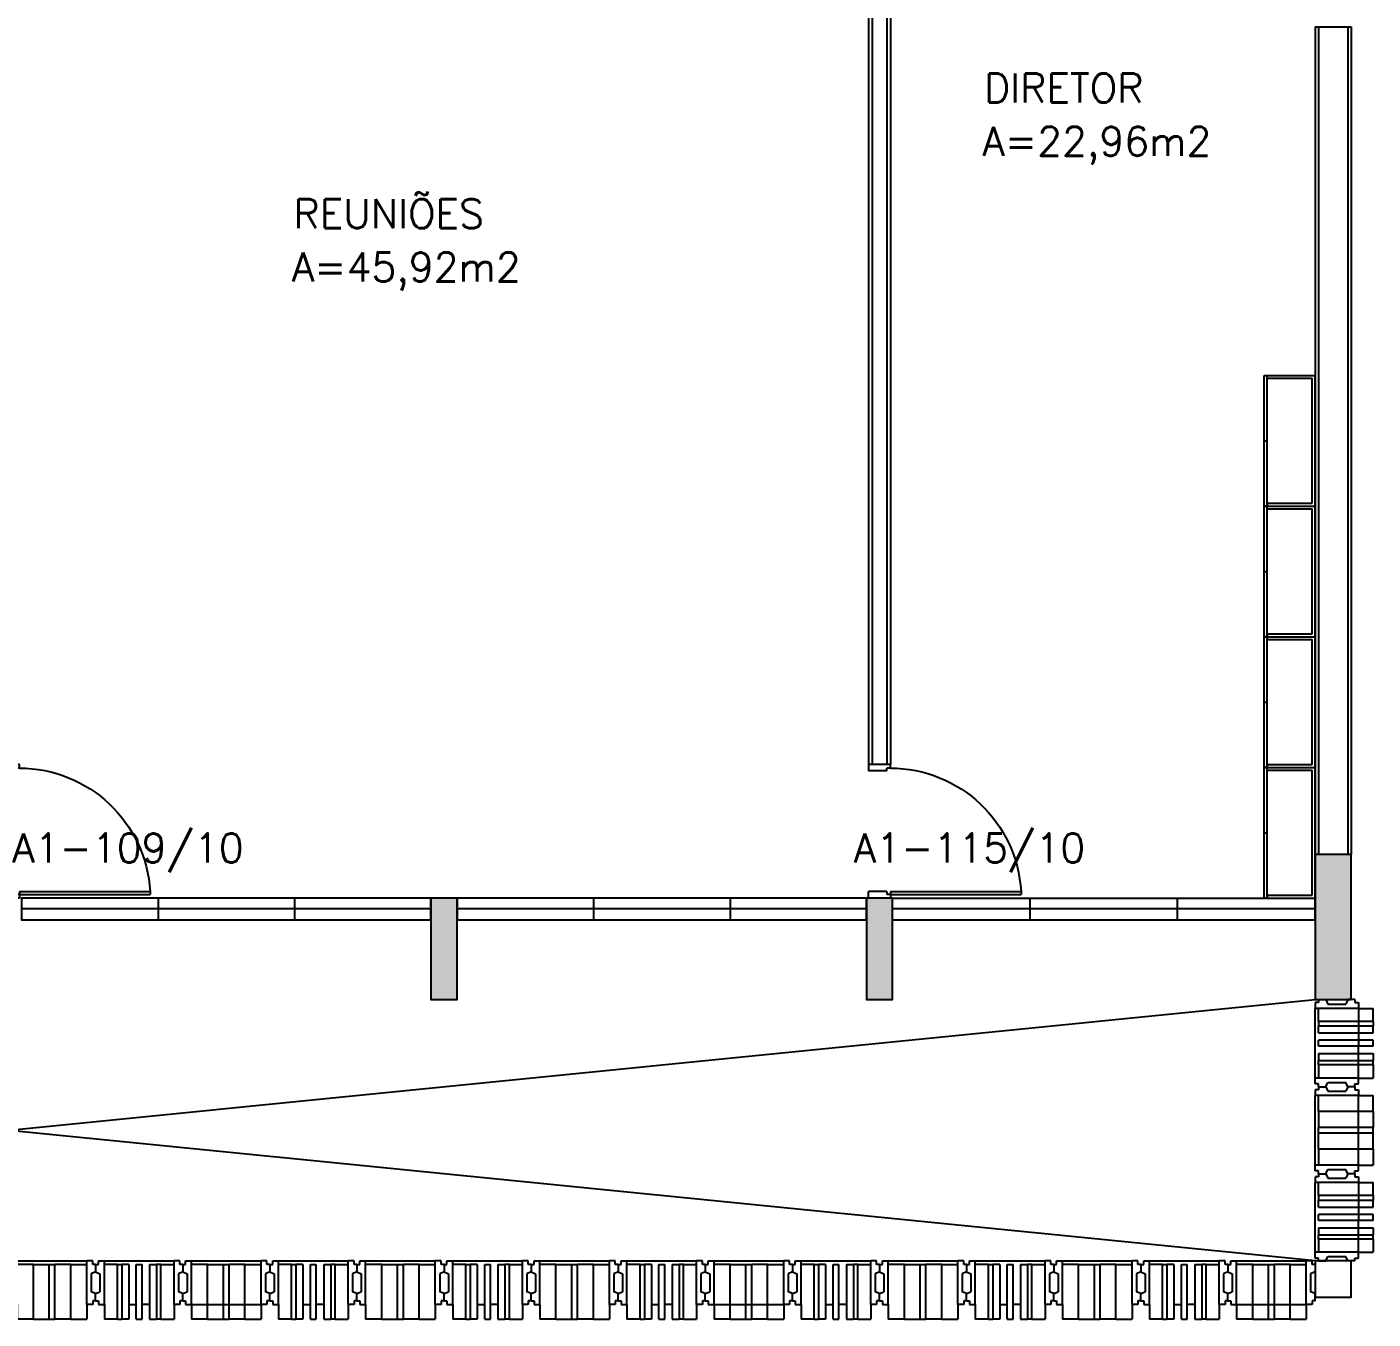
# Model space of a CAD drawing. Header units: inches. Extents: x -15 to 119, y -6 to 56.
# Drawn here: x 108.53 to 117.8, y 0.02 to 8.92 of the extents above; entities that cross this region are included whole.
import ezdxf

# ---------------------------------------------------------------- set-up
doc = ezdxf.new("R2010")
doc.units = ezdxf.units.IN
doc.header["$MEASUREMENT"] = 0
doc.header["$PDMODE"] = 1
doc.linetypes.add('HIDDEN', pattern=[9.524999999999999, 6.35, -3.175])
for name, color, linetype in [('ar-alv', 2, 'CONTINUOUS'), ('ar-armario180', 1, 'CONTINUOUS'), ('ar-brs', 1, 'CONTINUOUS'), ('ar-corrimao', 2, 'CONTINUOUS'), ('ar-esq', 2, 'CONTINUOUS'), ('ar-estc', 3, 'CONTINUOUS'), ('ar-reboco', 2, 'CONTINUOUS'), ('ar-xis', 1, 'CONTINUOUS'), ('armario piso-teto', 2, 'CONTINUOUS'), ('brs-proj', 1, 'HIDDEN'), ('brs1', 2, 'CONTINUOUS'), ('brs2', 1, 'CONTINUOUS'), ('brs3', 1, 'CONTINUOUS'), ('brs4', 1, 'CONTINUOUS'), ('brs5', 1, 'CONTINUOUS'), ('cong', 7, 'CONTINUOUS'), ('ENDEREÇO', 2, 'CONTINUOUS'), ('esq-01', 3, 'CONTINUOUS'), ('esq-02', 2, 'CONTINUOUS'), ('estc-01', 3, 'CONTINUOUS'), ('h-estc', 8, 'CONTINUOUS'), ('ptm', 2, 'CONTINUOUS')]:
    doc.layers.add(name, color=color, linetype=linetype)
doc.styles.add('UNB-100', font='simplex.shx', dxfattribs={"height": 0.2})

# ---------------------------------------------------------------- blocks, each defined once
blk = doc.blocks.new('plr01-01p')
at = {"layer": 'h-estc'}
blk.add_hatch(color=256, dxfattribs=at).paths.add_polyline_path([(0.08999999999999986, 0.07500000000000018), (-0.08999999999999986, 0.07500000000000018), (-0.08999999999999986, -0.6249999999999996), (0.08999999999999986, -0.6249999999999996)])
at = {"layer": 'cong'}
blk.add_point((0, 1.387778780781446e-17), dxfattribs=at)
at = {"layer": 'estc-01'}
blk.add_lwpolyline([(-0.08999999999999986, 0.07500000000000018), (-0.08999999999999986, -0.6249999999999996), (0.08999999999999986, -0.6249999999999996), (0.08999999999999986, 0.07500000000000018)], close=True, dxfattribs=at)
blk = doc.blocks.new('esq02-01p')
at = {"layer": 'cong'}
blk.add_point((0, 0), dxfattribs=at)
at = {"layer": 'esq-01'}
for p, q in [((2.91, 0), (0.09, 0)), ((1.03, -0.07500000000000284), (1.03, 0.07500000000000284)), ((1.97, -0.07500000000000284), (1.97, 0.07500000000000284))]:
    blk.add_line(p, q, dxfattribs=at)
at = {"layer": 'esq-02'}
blk.add_lwpolyline([(2.91, -0.07500000000000284), (0.09, -0.07500000000000284), (0.09, 0.07500000000000284), (2.91, 0.07500000000000284)], close=True, dxfattribs=at)
blk = doc.blocks.new('esq03c-01p')
at = {"layer": 'cong'}
blk.add_point((0, 0), dxfattribs=at)
at = {"layer": 'esq-01'}
blk.add_line((-2.984999999999914, 0), (-0.07500000000000007, 0), dxfattribs=at)
at = {"layer": 'esq-02'}
for p, q in [((-0.07500000000000007, 0.075), (-2.984999999999914, 0.075)), ((-2.984999999999914, 0.075), (-2.984999999999914, -0.075)), ((-2.036666666666555, 0.07499999999999998), (-2.036666666666555, -0.075)), ((-1.023333333333347, 0.07500000000000286), (-1.023333333333347, -0.07499999999999714)), ((-0.07500000000000018, 0.07500000000000286), (-0.07500000000000007, -0.075)), ((-0.07500000000000007, -0.075), (-2.984999999999914, -0.075))]:
    blk.add_line(p, q, dxfattribs=at)
blk = doc.blocks.new('plr01-02p')
at = {"layer": 'h-estc'}
blk.add_hatch(color=256, dxfattribs=at).paths.add_polyline_path([(0.125, 0.375), (-0.125, 0.375), (-0.1250000000000002, -0.6249999999999996), (0.1249999999999998, -0.6249999999999996)])
at = {"layer": 'cong'}
blk.add_point((1.387778780781446e-17, 1.908195823574488e-17), dxfattribs=at)
at = {"layer": 'estc-01'}
blk.add_lwpolyline([(-0.125, 0.375), (-0.1250000000000002, -0.6249999999999996), (0.1249999999999998, -0.6249999999999996), (0.125, 0.375)], close=True, dxfattribs=at)
blk = doc.blocks.new('brs01-01p-leste')
at = {"layer": 'brs1'}
for p, q in [((-3, 0.200000000000036), (-2.98, 0.200000000000036)), ((-3, 0.2000000000000369), (-3, 0.1500000000000369)), ((-2.98, 0.2250000000000359), (-2.94, 0.2250000000000358)), ((-2.98, 0.200000000000036), (-2.98, 0.2250000000000359)), ((-2.94, -0.07499999999999984), (-2.94, 0.2250000000000358)), ((-2.42, 0.2250000000000358), (-2.46, 0.2250000000000003)), ((-2.46, -0.07500000000000007), (-2.46, 0.2250000000000003)), ((-2.42, 0.2000000000000358), (-2.42, 0.2250000000000358)), ((-2.4, 0.2000000000000357), (-2.42, 0.2000000000000358)), ((-2.4, 0.2000000000000359), (-2.38, 0.2000000000000359)), ((-2.399999999999999, 0.2000000000000368), (-2.399999999999999, 0.1500000000000368)), ((-2.4, 0.2000000000000368), (-2.4, 0.1500000000000368)), ((-2.38, 0.2250000000000358), (-2.34, 0.2250000000000357)), ((-2.38, 0.2000000000000359), (-2.38, 0.2250000000000358)), ((-2.34, -0.07499999999999991), (-2.34, 0.2250000000000357)), ((-1.82, 0.2250000000000357), (-1.86, 0.2250000000000002)), ((-1.86, -0.07500000000000014), (-1.86, 0.2250000000000002)), ((-1.82, 0.2000000000000357), (-1.82, 0.2250000000000357)), ((-1.8, 0.2000000000000356), (-1.82, 0.2000000000000357)), ((-1.8, 0.2000000000000358), (-1.78, 0.2000000000000358)), ((-1.8, 0.2000000000000367), (-1.8, 0.1500000000000367)), ((-1.8, 0.2000000000000367), (-1.8, 0.1500000000000368)), ((-1.78, 0.2250000000000357), (-1.74, 0.2250000000000357)), ((-1.78, 0.2000000000000358), (-1.78, 0.2250000000000357)), ((-1.74, -0.07499999999999998), (-1.74, 0.2250000000000357)), ((-1.22, 0.2250000000000356), (-1.26, 0.2250000000000001)), ((-1.26, -0.0750000000000002), (-1.26, 0.2250000000000001)), ((-1.22, 0.2000000000000356), (-1.22, 0.2250000000000356)), ((-1.2, 0.2000000000000355), (-1.22, 0.2000000000000356)), ((-1.2, 0.2000000000000357), (-1.18, 0.2000000000000357)), ((-1.2, 0.2000000000000366), (-1.2, 0.1500000000000367)), ((-1.2, 0.2000000000000366), (-1.2, 0.1500000000000367)), ((-1.18, 0.2250000000000356), (-1.14, 0.2250000000000356)), ((-1.18, 0.2000000000000357), (-1.18, 0.2250000000000356)), ((-1.14, -0.07500000000000007), (-1.14, 0.2250000000000356)), ((-0.6200000000000001, 0.2250000000000356), (-0.6600000000000001, 0.225)), ((-0.6600000000000001, -0.07500000000000029), (-0.6600000000000001, 0.225)), ((-0.6200000000000001, 0.2000000000000355), (-0.6200000000000001, 0.2250000000000356)), ((-0.6000000000000002, 0.2000000000000354), (-0.6200000000000001, 0.2000000000000355)), ((-0.6000000000000003, 0.2000000000000365), (-0.6000000000000003, 0.1500000000000366)), ((-0.6, 0.2000000000000357), (-0.58, 0.2000000000000357)), ((-0.5999999999999996, 0.2000000000000366), (-0.5999999999999996, 0.1500000000000365)), ((-0.58, 0.2250000000000356), (-0.5399999999999999, 0.2250000000000356)), ((-0.58, 0.2000000000000357), (-0.58, 0.2250000000000356)), ((-0.54, -0.07500000000000014), (-0.5399999999999999, 0.2250000000000356)), ((-0.02000000000000013, 0.2250000000000355), (-0.06000000000000016, 0.225)), ((-0.06000000000000016, -0.07500000000000036), (-0.06000000000000016, 0.225)), ((-0.02000000000000013, 0.2000000000000355), (-0.02000000000000013, 0.2250000000000355)), ((-1.110223024625157e-16, 0.2000000000000354), (-0.02000000000000013, 0.2000000000000355)), ((-2.220446049250313e-16, 0.2000000000000365), (-2.220446049250313e-16, 0.1500000000000365)), ((-3, 0.1500000000000369), (-2.97, 0.1370000000000369)), ((-2.97, 0.1370000000000369), (-2.97, 0.01299999999996349)), ((-2.4, 0.1500000000000368), (-2.430000000000001, 0.1370000000000368)), ((-2.430000000000001, 0.1370000000000368), (-2.430000000000001, 0.01299999999996343)), ((-2.399999999999999, 0.1500000000000368), (-2.37, 0.1370000000000368)), ((-2.37, 0.1370000000000368), (-2.37, 0.0129999999999634)), ((-1.8, 0.1500000000000368), (-1.83, 0.1370000000000368)), ((-1.83, 0.1370000000000368), (-1.83, 0.01299999999996335)), ((-1.8, 0.1500000000000367), (-1.77, 0.1370000000000367)), ((-1.77, 0.1370000000000367), (-1.77, 0.01299999999996335)), ((-1.2, 0.1500000000000367), (-1.23, 0.1370000000000366)), ((-1.23, 0.1370000000000366), (-1.23, 0.01299999999996326)), ((-1.2, 0.1500000000000367), (-1.17, 0.1370000000000366)), ((-1.17, 0.1370000000000366), (-1.17, 0.01299999999996326)), ((-0.6000000000000003, 0.1500000000000366), (-0.6300000000000003, 0.1370000000000366)), ((-0.6300000000000003, 0.1370000000000366), (-0.6300000000000003, 0.01299999999996321)), ((-0.5999999999999996, 0.1500000000000365), (-0.5699999999999996, 0.1370000000000365)), ((-0.5699999999999996, 0.1370000000000365), (-0.5699999999999996, 0.01299999999996321)), ((-2.220446049250313e-16, 0.1500000000000365), (-0.03000000000000025, 0.1370000000000365)), ((-0.03000000000000025, 0.1370000000000365), (-0.03000000000000025, 0.01299999999996312)), ((-3, -3.652633751016765e-14), (-2.97, 0.01299999999996349)), ((-2.400000000000001, -3.658184866139891e-14), (-2.430000000000001, 0.01299999999996343)), ((-2.399999999999999, -3.658184866139891e-14), (-2.37, 0.0129999999999634)), ((-1.8, -3.666511538824579e-14), (-1.83, 0.01299999999996335)), ((-1.8, -3.666511538824579e-14), (-1.77, 0.01299999999996335)), ((-1.2, -3.674838211509268e-14), (-1.23, 0.01299999999996326)), ((-1.2, -3.674838211509268e-14), (-1.17, 0.01299999999996326)), ((-0.6000000000000003, -3.680389326632394e-14), (-0.6300000000000003, 0.01299999999996321)), ((-0.5999999999999996, -3.680389326632394e-14), (-0.5699999999999996, 0.01299999999996321)), ((-2.220446049250313e-16, -3.688715999317083e-14), (-0.03000000000000025, 0.01299999999996312)), ((-3, -0.05000000000003652), (-3, -3.652633751016765e-14)), ((-3, -0.0500000000000364), (-2.98, -0.05000000000003652)), ((-2.98, -0.05000000000003652), (-2.98, -0.07500000000003654)), ((-2.98, -0.07500000000003654), (-2.94, -0.07500000000003654)), ((-2.42, -0.0750000000000366), (-2.46, -0.07500000000003659)), ((-2.42, -0.05000000000003668), (-2.42, -0.0750000000000366)), ((-2.400000000000001, -0.05000000000003657), (-2.42, -0.05000000000003668)), ((-2.399999999999999, -0.05000000000003657), (-2.399999999999999, -3.658184866139891e-14)), ((-2.400000000000001, -0.05000000000003657), (-2.400000000000001, -3.658184866139891e-14)), ((-2.4, -0.05000000000003646), (-2.38, -0.05000000000003657)), ((-2.38, -0.05000000000003657), (-2.38, -0.0750000000000366)), ((-2.38, -0.0750000000000366), (-2.34, -0.0750000000000366)), ((-1.82, -0.07500000000003668), (-1.86, -0.07500000000003666)), ((-1.82, -0.05000000000003677), (-1.82, -0.07500000000003668)), ((-1.8, -0.05000000000003665), (-1.82, -0.05000000000003677)), ((-1.8, -0.05000000000003665), (-1.8, -3.666511538824579e-14)), ((-1.8, -0.05000000000003665), (-1.8, -3.666511538824579e-14)), ((-1.8, -0.05000000000003654), (-1.78, -0.05000000000003665)), ((-1.78, -0.05000000000003665), (-1.78, -0.07500000000003668)), ((-1.78, -0.07500000000003668), (-1.74, -0.07500000000003668)), ((-1.22, -0.07500000000003675), (-1.26, -0.07500000000003673)), ((-1.22, -0.05000000000003685), (-1.22, -0.07500000000003675)), ((-1.2, -0.05000000000003674), (-1.22, -0.05000000000003685)), ((-1.2, -0.05000000000003674), (-1.2, -3.674838211509268e-14)), ((-1.2, -0.05000000000003674), (-1.2, -3.674838211509268e-14)), ((-1.2, -0.05000000000003663), (-1.18, -0.05000000000003674)), ((-1.18, -0.05000000000003674), (-1.18, -0.07500000000003676)), ((-1.18, -0.07500000000003676), (-1.14, -0.07500000000003676)), ((-0.6200000000000001, -0.07500000000003683), (-0.6600000000000001, -0.07500000000003681)), ((-0.6200000000000001, -0.0500000000000369), (-0.6200000000000001, -0.07500000000003683)), ((-0.6000000000000003, -0.05000000000003679), (-0.6200000000000001, -0.0500000000000369)), ((-0.6000000000000003, -0.05000000000003679), (-0.6000000000000003, -3.680389326632394e-14)), ((-0.5999999999999996, -0.05000000000003679), (-0.5999999999999996, -3.680389326632394e-14)), ((-0.6000000000000001, -0.05000000000003668), (-0.5800000000000001, -0.05000000000003679)), ((-0.5800000000000001, -0.05000000000003679), (-0.5800000000000001, -0.07500000000003683)), ((-0.5800000000000001, -0.07500000000003683), (-0.54, -0.07500000000003683)), ((-0.02000000000000013, -0.0750000000000369), (-0.06000000000000016, -0.07500000000003688)), ((-0.02000000000000013, -0.05000000000003699), (-0.02000000000000013, -0.0750000000000369)), ((-2.220446049250313e-16, -0.05000000000003688), (-0.02000000000000013, -0.05000000000003699)), ((-2.220446049250313e-16, -0.05000000000003688), (-2.220446049250313e-16, -3.688715999317083e-14))]:
    blk.add_line(p, q, dxfattribs=at)
at = {"layer": 'brs2'}
for p, q in [((-2.94, 0.2250000000000003), (-2.46, 0.2250000000000003)), ((-2.34, 0.2250000000000002), (-1.86, 0.2250000000000002)), ((-2.228859901979293, 0.2000000000000003), (-2.12, 0.2000000000000003)), ((-1.971140098020713, 0.2000000000000003), (-2.08, 0.2000000000000002)), ((-1.74, 0.2250000000000002), (-1.26, 0.2250000000000001)), ((-1.14, 0.2250000000000001), (-0.6600000000000001, 0.225)), ((-1.028859901979293, 0.2000000000000002), (-0.9199999999999999, 0.2000000000000002)), ((-0.7711400980207126, 0.2000000000000002), (-0.8799999999999999, 0.2000000000000001)), ((-0.5399999999999999, 0.225), (-0.06000000000000016, 0.225)), ((-2.771568093643034, -0.07500000000003662), (-2.72, -0.07500000000003657)), ((-2.628431906356967, -0.07500000000003663), (-2.68, -0.07500000000003658)), ((-1.571568093643034, -0.07500000000003676), (-1.52, -0.0750000000000367)), ((-1.428431906356966, -0.07500000000003677), (-1.48, -0.07500000000003672)), ((-0.3715680936430337, -0.07500000000003691), (-0.32, -0.07500000000003686)), ((-0.2284319063569662, -0.07500000000003693), (-0.2799999999999999, -0.07500000000003687)), ((-2.228859901979293, -0.1749999999999913), (-2.12, -0.1749999999999913)), ((-1.971140098020713, -0.1749999999999913), (-2.08, -0.1749999999999881)), ((-1.028859901979293, -0.1749999999999914), (-0.9199999999999999, -0.1749999999999915)), ((-0.7711400980207128, -0.1749999999999915), (-0.8799999999999999, -0.1749999999999882))]:
    blk.add_line(p, q, dxfattribs=at)
at = {"layer": 'brs3'}
for p, q in [((-2.819980918936468, 0.2000000000000004), (-2.819980918936468, -0.174999999999988)), ((-2.771568093643034, 0.2000000000000004), (-2.819980918936468, 0.2000000000000004)), ((-2.771568093643034, 0.2000000000000004), (-2.771568093643034, -0.174999999999988)), ((-2.628431906356967, 0.2000000000000003), (-2.628431906356967, -0.174999999999988)), ((-2.628431906356967, 0.2000000000000003), (-2.580019081063533, 0.2000000000000003)), ((-2.580019081063533, 0.2000000000000003), (-2.580019081063533, -0.174999999999988)), ((-2.12, -0.1749999999999881), (-2.12, 0.2000000000000003)), ((-2.12, 0.2000000000000003), (-2.08, 0.2000000000000003)), ((-2.08, -0.1749999999999881), (-2.08, 0.2000000000000003)), ((-1.619980918936467, 0.2000000000000002), (-1.619980918936467, -0.1749999999999882)), ((-1.571568093643033, 0.2000000000000002), (-1.619980918936467, 0.2000000000000002)), ((-1.571568093643033, 0.2000000000000002), (-1.571568093643034, -0.1749999999999882)), ((-1.428431906356966, 0.2000000000000002), (-1.428431906356966, -0.1749999999999882)), ((-1.428431906356966, 0.2000000000000002), (-1.380019081063532, 0.2000000000000002)), ((-1.380019081063532, 0.2000000000000002), (-1.380019081063532, -0.1749999999999882)), ((-0.9199999999999999, -0.1749999999999882), (-0.9199999999999999, 0.2000000000000002)), ((-0.9199999999999999, 0.2000000000000002), (-0.8799999999999999, 0.2000000000000002)), ((-0.8799999999999999, -0.1749999999999882), (-0.8799999999999999, 0.2000000000000002)), ((-0.4199809189364676, 0.2000000000000001), (-0.4199809189364676, -0.1749999999999883)), ((-0.3715680936430336, 0.2000000000000001), (-0.4199809189364676, 0.2000000000000001)), ((-0.3715680936430336, 0.2000000000000001), (-0.3715680936430337, -0.1749999999999883)), ((-0.2284319063569663, 0.2000000000000001), (-0.2284319063569662, -0.1749999999999883)), ((-0.2284319063569663, 0.2000000000000001), (-0.1800190810635323, 0.2000000000000001)), ((-0.1800190810635323, 0.2000000000000001), (-0.1800190810635324, -0.1749999999999883)), ((-2.771568093643034, -0.174999999999988), (-2.819980918936468, -0.174999999999988)), ((-2.628431906356967, -0.174999999999988), (-2.580019081063533, -0.174999999999988)), ((-2.12, -0.1749999999999881), (-2.08, -0.1749999999999881)), ((-1.571568093643034, -0.1749999999999882), (-1.619980918936467, -0.1749999999999882)), ((-1.428431906356966, -0.1749999999999882), (-1.380019081063532, -0.1749999999999882)), ((-0.9199999999999999, -0.1749999999999882), (-0.8799999999999999, -0.1749999999999882)), ((-0.3715680936430337, -0.1749999999999883), (-0.4199809189364676, -0.1749999999999883)), ((-0.2284319063569662, -0.1749999999999883), (-0.1800190810635324, -0.1749999999999883))]:
    blk.add_line(p, q, dxfattribs=at)
at = {"layer": 'brs4'}
for p, q in [((-2.850000000000001, 0.2000000000000004), (-2.94, 0.2000000000000004)), ((-2.85, -0.1749999999999912), (-2.850000000000001, 0.2000000000000004)), ((-2.850000000000001, 0.2000000000000004), (-2.819980918936468, 0.2000000000000004)), ((-2.72, -0.174999999999988), (-2.72, 0.2000000000000003)), ((-2.72, 0.2000000000000003), (-2.68, 0.2000000000000003)), ((-2.68, -0.174999999999988), (-2.68, 0.2000000000000003)), ((-2.55, 0.2000000000000003), (-2.580019081063533, 0.2000000000000003)), ((-2.55, 0.2000000000000003), (-2.46, 0.2000000000000003)), ((-2.55, -0.1749999999999912), (-2.55, 0.2000000000000003)), ((-2.228859901979293, 0.2000000000000003), (-2.34, 0.2000000000000003)), ((-2.228859901979293, -0.1749999999999913), (-2.228859901979293, 0.2000000000000003)), ((-1.971140098020713, 0.2000000000000003), (-1.86, 0.2000000000000003)), ((-1.971140098020713, -0.1749999999999913), (-1.971140098020713, 0.2000000000000003)), ((-1.65, 0.2000000000000002), (-1.74, 0.2000000000000002)), ((-1.649999999999999, -0.1749999999999914), (-1.65, 0.2000000000000002)), ((-1.65, 0.2000000000000002), (-1.619980918936467, 0.2000000000000002)), ((-1.52, -0.1749999999999882), (-1.52, 0.2000000000000002)), ((-1.52, 0.2000000000000002), (-1.48, 0.2000000000000002)), ((-1.48, -0.1749999999999881), (-1.48, 0.2000000000000002)), ((-1.35, 0.2000000000000002), (-1.380019081063532, 0.2000000000000002)), ((-1.35, 0.2000000000000002), (-1.26, 0.2000000000000002)), ((-1.35, -0.1749999999999914), (-1.35, 0.2000000000000002)), ((-1.028859901979293, 0.2000000000000002), (-1.14, 0.2000000000000002)), ((-1.028859901979293, -0.1749999999999914), (-1.028859901979293, 0.2000000000000002)), ((-0.7711400980207126, 0.2000000000000002), (-0.6600000000000001, 0.2000000000000001)), ((-0.7711400980207128, -0.1749999999999915), (-0.7711400980207126, 0.2000000000000002)), ((-0.45, 0.2000000000000001), (-0.5399999999999999, 0.2000000000000001)), ((-0.4499999999999997, -0.1749999999999915), (-0.45, 0.2000000000000001)), ((-0.45, 0.2000000000000001), (-0.4199809189364676, 0.2000000000000001)), ((-0.32, -0.1749999999999883), (-0.32, 0.2000000000000001)), ((-0.32, 0.2000000000000001), (-0.2799999999999999, 0.2000000000000001)), ((-0.2799999999999998, -0.1749999999999883), (-0.2799999999999999, 0.2000000000000001)), ((-0.1499999999999999, 0.2000000000000001), (-0.1800190810635323, 0.2000000000000001)), ((-0.1499999999999999, 0.2000000000000001), (-0.05999999999999994, 0.2)), ((-0.1500000000000001, -0.1749999999999916), (-0.1499999999999999, 0.2000000000000001)), ((-2.94, -0.07500000000003654), (-2.939999999999995, -0.1750000000000009)), ((-2.46, -0.07500000000003659), (-2.460000000000006, -0.1750000000000009)), ((-2.34, -0.0750000000000366), (-2.339999999999995, -0.175000000000001)), ((-1.86, -0.07500000000003666), (-1.860000000000006, -0.175000000000001)), ((-1.74, -0.07500000000003668), (-1.739999999999994, -0.175000000000001)), ((-1.26, -0.07500000000003673), (-1.260000000000006, -0.1750000000000011)), ((-1.14, -0.07500000000003676), (-1.139999999999994, -0.1750000000000011)), ((-0.6599999999999999, -0.07500000000003681), (-0.6600000000000057, -0.1750000000000012)), ((-0.54, -0.07500000000003683), (-0.5399999999999943, -0.1750000000000012)), ((-0.05999999999999983, -0.07500000000003688), (-0.0600000000000056, -0.1750000000000012)), ((-2.85, -0.1749999999999912), (-2.939999999999995, -0.1750000000000009)), ((-2.85, -0.1749999999999912), (-2.819980918936468, -0.1749999999999912)), ((-2.72, -0.174999999999988), (-2.68, -0.174999999999988)), ((-2.55, -0.1749999999999912), (-2.580019081063533, -0.1749999999999912)), ((-2.55, -0.1749999999999912), (-2.460000000000006, -0.1750000000000009)), ((-2.228859901979293, -0.1749999999999913), (-2.339999999999995, -0.175000000000001)), ((-1.971140098020713, -0.1749999999999913), (-1.860000000000006, -0.175000000000001)), ((-1.649999999999999, -0.1749999999999914), (-1.739999999999994, -0.175000000000001)), ((-1.649999999999999, -0.1749999999999914), (-1.619980918936467, -0.1749999999999914)), ((-1.52, -0.1749999999999882), (-1.48, -0.1749999999999881)), ((-1.35, -0.1749999999999914), (-1.380019081063532, -0.1749999999999914)), ((-1.35, -0.1749999999999914), (-1.260000000000006, -0.1750000000000011)), ((-1.028859901979293, -0.1749999999999914), (-1.139999999999994, -0.1750000000000011)), ((-0.7711400980207128, -0.1749999999999915), (-0.6600000000000057, -0.1750000000000012)), ((-0.4499999999999997, -0.1749999999999915), (-0.5399999999999943, -0.1750000000000012)), ((-0.4499999999999997, -0.1749999999999915), (-0.4199809189364676, -0.1749999999999915)), ((-0.32, -0.1749999999999883), (-0.2799999999999998, -0.1749999999999883)), ((-0.1500000000000001, -0.1749999999999916), (-0.1800190810635324, -0.1749999999999916)), ((-0.1500000000000001, -0.1749999999999916), (-0.0600000000000056, -0.1750000000000012))]:
    blk.add_line(p, q, dxfattribs=at)
at = {"layer": 'cong'}
for p in [(-2.4, 2.939055249173706e-16), (-1.8, 2.204291436880279e-16), (-1.2, 1.469527624586853e-16), (-0.6000000000000001, 7.347638122934264e-17), (0, 0)]:
    blk.add_point(p, dxfattribs=at)
blk = doc.blocks.new('BRS01-03C')
at = {"layer": 'brs-proj'}
blk.add_line((0.5400000000000003, 0.07500000000000018), (0.06000000000000028, 0.07500000000003693), dxfattribs=at)
at = {"layer": 'brs1'}
for p, q in [((2.220446049250313e-16, 0.0500000000000369), (0.02000000000000002, 0.05000000000003701)), ((2.220446049250313e-16, 0.0500000000000369), (2.220446049250313e-16, 3.68594044175552e-14)), ((2.220446049250313e-16, 3.68594044175552e-14), (0.03000000000000025, -0.0129999999999631)), ((0.02000000000000024, 0.07500000000003693), (0.06000000000000028, 0.07500000000003693)), ((0.02000000000000002, 0.05000000000003701), (0.02000000000000024, 0.07500000000003693)), ((0.06000000000000028, 0.0750000000000004), (0.06000000000000028, -0.2249999999999999)), ((0.5400000000000003, 0.07500000000000018), (0.54, -0.2250000000000354)), ((0.5800000000000003, 0.07500000000003693), (0.5400000000000003, 0.07500000000003693)), ((0.5999999999999996, 3.691491556878645e-14), (0.5699999999999996, -0.0129999999999631)), ((0.5800000000000001, 0.0500000000000369), (0.5800000000000003, 0.07500000000003693)), ((0.6000000000000001, 0.05000000000003679), (0.5800000000000001, 0.0500000000000369)), ((0.5999999999999996, 0.0500000000000369), (0.5999999999999996, 3.691491556878645e-14)), ((0.03000000000000025, -0.1370000000000365), (0.03000000000000025, -0.0129999999999631)), ((0.5699999999999996, -0.1370000000000365), (0.5699999999999996, -0.0129999999999631)), ((2.220446049250313e-16, -0.1500000000000365), (0.03000000000000025, -0.1370000000000365)), ((2.220446049250313e-16, -0.2000000000000364), (2.220446049250313e-16, -0.1500000000000365)), ((0.5999999999999996, -0.1500000000000365), (0.5699999999999996, -0.1370000000000365)), ((0.5999999999999996, -0.2000000000000364), (0.5999999999999996, -0.1500000000000365)), ((2.220446049250313e-16, -0.2000000000000353), (0.02000000000000024, -0.2000000000000354)), ((0.02000000000000024, -0.2000000000000354), (0.02000000000000024, -0.2250000000000354)), ((0.02000000000000024, -0.2250000000000354), (0.06000000000000028, -0.2249999999999999)), ((0.5800000000000001, -0.2250000000000354), (0.54, -0.2250000000000354)), ((0.5800000000000001, -0.2000000000000355), (0.5800000000000001, -0.2250000000000354)), ((0.6000000000000001, -0.2000000000000355), (0.5800000000000001, -0.2000000000000355))]:
    blk.add_line(p, q, dxfattribs=at)
at = {"layer": 'brs2'}
blk.add_line((0.54, -0.2249999999999999), (0.06000000000000028, -0.2249999999999999), dxfattribs=at)
at = {"layer": 'brs3'}
for p, q in [((0.28, 0.1749999999999884), (0.28, -0.2)), ((0.3200000000000001, 0.1749999999999884), (0.28, 0.1749999999999884)), ((0.3200000000000001, 0.1749999999999884), (0.3200000000000001, -0.2)), ((0.3200000000000001, -0.2), (0.28, -0.2))]:
    blk.add_line(p, q, dxfattribs=at)
at = {"layer": 'brs4'}
for p, q in [((0.06000000000000005, 0.07500000000003693), (0.06000000000000583, 0.1750000000000013)), ((0.1711400980207129, 0.1749999999999916), (0.06000000000000583, 0.1750000000000013)), ((0.1711400980207129, 0.1749999999999916), (0.1711400980207127, -0.2)), ((0.4288599019792929, 0.1749999999999916), (0.5399999999999945, 0.1750000000000013)), ((0.4288599019792929, 0.1749999999999916), (0.4288599019792929, -0.2)), ((0.5400000000000003, 0.07500000000003693), (0.5399999999999945, 0.1750000000000013)), ((0.1711400980207127, -0.2), (0.06000000000000005, -0.2)), ((0.4288599019792929, -0.2), (0.54, -0.2))]:
    blk.add_line(p, q, dxfattribs=at)
at = {"layer": 'brs4', "color": 1}
for p, q in [((0.1711400980207129, 0.1749999999999916), (0.28, 0.1749999999999884)), ((0.4288599019792929, 0.1749999999999916), (0.3200000000000001, 0.1749999999999917)), ((0.1711400980207127, -0.2), (0.28, -0.2)), ((0.4288599019792929, -0.2), (0.3200000000000001, -0.2))]:
    blk.add_line(p, q, dxfattribs=at)
at = {"layer": 'brs5'}
blk.add_line((0.5400000000000003, 0.07500000000003693), (0.06000000000000028, 0.07500000000007356), dxfattribs=at)
at = {"layer": 'cong'}
blk.add_point((0, 0), dxfattribs=at)
blk = doc.blocks.new('BRS01-02C')
at = {"layer": 'brs-proj'}
for p, q in [((0.06000000000000227, 0.07500000000000034), (0.2284319063569669, 0.07500000000001317)), ((0.2800000000000011, 0.07500000000003681), (0.3200000000000003, 0.07500000000003681)), ((0.5399999999999991, 0.07500000000000034), (0.3715680936430346, 0.07500000000001317))]:
    blk.add_line(p, q, dxfattribs=at)
at = {"layer": 'brs1'}
for p, q in [((0, 0.0500000000000369), (0.02000000000000313, 0.05000000000003696)), ((0, 0.0500000000000369), (0, 3.68594044175552e-14)), ((0, 3.68594044175552e-14), (0.03000000000000114, -0.01299999999996315)), ((0.02000000000000313, 0.07500000000003693), (0.06000000000000227, 0.07500000000003693)), ((0.02000000000000313, 0.05000000000003696), (0.02000000000000313, 0.07500000000003693)), ((0.06000000000000227, 0.07500000000000034), (0.06000000000000227, -0.225)), ((0.5399999999999991, 0.07500000000000018), (0.5399999999999991, -0.2250000000000355)), ((0.5799999999999983, 0.07500000000003693), (0.5399999999999991, 0.07500000000003693)), ((0.6000000000000014, 3.68594044175552e-14), (0.5700000000000003, -0.01299999999996315)), ((0.5799999999999983, 0.05000000000003685), (0.5799999999999983, 0.07500000000003693)), ((0.6000000000000014, 0.05000000000003674), (0.5799999999999983, 0.05000000000003685)), ((0.6000000000000014, 0.05000000000003685), (0.6000000000000014, 3.68594044175552e-14)), ((0.03000000000000114, -0.1370000000000365), (0.03000000000000114, -0.01299999999996315)), ((0.5700000000000003, -0.1370000000000365), (0.5700000000000003, -0.01299999999996315)), ((0, -0.1500000000000365), (0.03000000000000114, -0.1370000000000365)), ((0, -0.2000000000000365), (0, -0.1500000000000365)), ((0.6000000000000014, -0.1500000000000365), (0.5700000000000003, -0.1370000000000365)), ((0.6000000000000014, -0.2000000000000365), (0.6000000000000014, -0.1500000000000365)), ((0, -0.2000000000000354), (0.02000000000000313, -0.2000000000000355)), ((0.02000000000000313, -0.2000000000000355), (0.02000000000000313, -0.2250000000000355)), ((0.02000000000000313, -0.2250000000000355), (0.06000000000000227, -0.225)), ((0.5799999999999983, -0.2250000000000355), (0.5399999999999991, -0.2250000000000355)), ((0.5799999999999983, -0.2000000000000356), (0.5799999999999983, -0.2250000000000355)), ((0.6000000000000014, -0.2000000000000356), (0.5799999999999983, -0.2000000000000356))]:
    blk.add_line(p, q, dxfattribs=at)
at = {"layer": 'brs2'}
for p, q in [((0.2284319063569669, 0.07500000000003693), (0.2800000000000011, 0.07500000000003681)), ((0.3715680936430346, 0.07500000000003704), (0.3200000000000003, 0.07500000000003681)), ((0.5399999999999991, -0.225), (0.06000000000000227, -0.225))]:
    blk.add_line(p, q, dxfattribs=at)
at = {"layer": 'brs3'}
for p, q in [((0.1800190810635343, -0.2), (0.1800190810635343, 0.1749999999999884)), ((0.2284319063569669, 0.1749999999999883), (0.1800190810635343, 0.1749999999999884)), ((0.2284319063569669, -0.2), (0.2284319063569669, 0.1749999999999883)), ((0.3715680936430346, -0.2), (0.3715680936430346, 0.1749999999999884)), ((0.3715680936430346, 0.1749999999999884), (0.4199809189364672, 0.1749999999999884)), ((0.4199809189364672, -0.2), (0.4199809189364672, 0.1749999999999884)), ((0.2284319063569669, -0.2), (0.1800190810635343, -0.2)), ((0.3715680936430346, -0.2), (0.4199809189364672, -0.2))]:
    blk.add_line(p, q, dxfattribs=at)
at = {"layer": 'brs4'}
for p, q in [((0.06000000000000227, 0.07500000000003693), (0.06000000000000227, 0.1750000000000013)), ((0.1499999999999986, 0.1749999999999915), (0.06000000000000227, 0.1750000000000013)), ((0.1499999999999986, 0.1749999999999915), (0.1499999999999986, -0.2)), ((0.2800000000000011, 0.1749999999999883), (0.2800000000000011, -0.2)), ((0.3200000000000003, 0.1749999999999883), (0.2800000000000011, 0.1749999999999883)), ((0.3200000000000003, 0.1749999999999883), (0.3200000000000003, -0.2)), ((0.4500000000000028, 0.1749999999999916), (0.539999999999992, 0.1750000000000013)), ((0.4500000000000028, 0.1749999999999916), (0.4500000000000028, -0.2)), ((0.5399999999999991, 0.07500000000003693), (0.539999999999992, 0.1750000000000013)), ((0.1499999999999986, -0.2), (0.06000000000000227, -0.2)), ((0.3200000000000003, -0.2), (0.2800000000000011, -0.2)), ((0.4500000000000028, -0.2), (0.5399999999999991, -0.2))]:
    blk.add_line(p, q, dxfattribs=at)
at = {"layer": 'brs4', "color": 3}
for p, q in [((0.1499999999999986, 0.1749999999999915), (0.1800190810635343, 0.1749999999999915)), ((0.4500000000000028, 0.1749999999999916), (0.4199809189364672, 0.1749999999999916)), ((0.1499999999999986, -0.2), (0.1800190810635343, -0.2)), ((0.4500000000000028, -0.2), (0.4199809189364672, -0.2))]:
    blk.add_line(p, q, dxfattribs=at)
at = {"layer": 'cong'}
blk.add_point((0, 0), dxfattribs=at)
blk = doc.blocks.new('pm-90-01p')
at = {"layer": 'cong'}
blk.add_point((0, 0), dxfattribs=at)
at = {"layer": 'ptm'}
for p, q in [((0.1049999999999993, 0.07500000000000284), (0.1049999999999993, 0.9747777503361661)), ((0.1249999999999989, 0.9747777503361732), (0.1049999999999957, 0.9747777503361732)), ((0.1249999999999989, 0.07500000000000284), (0.1249999999999989, 0.9747777503361732)), ((0.1049999999999886, 0.07500000000000995), (0.07999999999998864, 0.07500000000000995)), ((0.07999999999998864, 0.07500000000000995), (0.07999999999998864, -0.07499999999999005)), ((0.1249999999999918, 0.07500000000000995), (0.1049999999999886, 0.07500000000000995)), ((0.1249999999999918, 0.07500000000000995), (0.1049999999999886, 0.07500000000000995)), ((0.1049999999999993, 0.07500000000000284), (0.1049999999999993, 0.05000000000000284)), ((0.1249999999999989, 0.05000000000000285), (0.1049999999999993, 0.05000000000000284)), ((0.1249999999999989, 0.05000000000000285), (0.1249999999999989, -0.07499999999999005)), ((0.9549999516657129, 0.050049855730863), (0.9549999516657129, -0.0749501442691299)), ((0.9549999516657129, 0.050049855730863), (0.9749999516657125, 0.05004985573086299)), ((0.9749999516657232, 0.0750498557308701), (0.9999999516657232, 0.0750498557308701)), ((0.9749999516657125, 0.075049855730863), (0.9749999516657125, 0.05004985573086299)), ((0.9999999516657232, 0.0750498557308701), (0.9999999516657232, -0.0749501442691299)), ((0.07999999999998864, -0.07499999999999005), (0.1249999999999989, -0.07499999999999005)), ((0.9999999516657232, -0.0749501442691299), (0.9549999516657129, -0.0749501442691299))]:
    blk.add_line(p, q, dxfattribs=at)
at = {"layer": 'ptm', "color": 1}
blk.add_arc((0.07286527024209391, 0.07415032318376459), 0.9021351298924664, 0.0539640915262064, 86.68700944084597, dxfattribs=at)
blk = doc.blocks.new('mob-ar4')
at = {"layer": 'armario piso-teto'}
for p, q in [((-0.4700000000000002, 0.2999999999999979), (0.4299999999999998, 0.2999999999999968)), ((-0.4700000000000001, 0.2799999999999983), (-0.4700000000000002, 0.2999999999999979)), ((-0.4700000000000002, 0.2999999999999943), (-0.4700000000000001, 0.2799999999999948)), ((-0.4700000000000001, 0.2799999999999984), (-0.4699999999999998, -0.04999999999999898)), ((-0.4500000000000003, 0.2799999999999984), (-0.4700000000000001, 0.2799999999999983)), ((-0.4600000000000002, 0.2799999999999983), (0.4100000000000003, 0.2799999999999973)), ((-0.4500000000000003, 0.2799999999999984), (-0.4499999999999997, -0.03000000000000782)), ((-0.02000000000000018, 0.2999999999999955), (-0.02000000000000013, 0.279999999999996)), ((0.4100000000000002, 0.2799999999999982), (0.4100000000000009, -0.03000000000000036)), ((0.4100000000000003, 0.2799999999999973), (0.4299999999999998, 0.2799999999999973)), ((0.4299999999999998, 0.2999999999999968), (0.4299999999999999, 0.2799999999999973)), ((0.4299999999999999, 0.2799999999999973), (0.4300000000000004, -0.05000000000000315)), ((-0.4699999999999998, -0.04999999999999898), (0.4300000000000004, -0.05000000000000315)), ((-0.4499999999999997, -0.03000000000000782), (0.4100000000000009, -0.03000000000000036))]:
    blk.add_line(p, q, dxfattribs=at)
at = {"layer": 'cong'}
blk.add_point((0, -0.0500000000000011), dxfattribs=at)

msp = doc.modelspace()

# ---------------------------------------------------------------- linework, layer by layer
at = {"layer": 'ar-alv'}
for p, q in [((114.4499999999999, 10.89959349230069), (114.45, 3.844999951665686)), ((114.35, 10.79959474338549), (114.35, 3.844999951665686)), ((117.4, 8.924999999999974), (117.65, 8.924999999999974)), ((117.425, 8.924999999999974), (117.4250000000004, 3.224999999999952)), ((117.625, 8.924999999999976), (117.625, 3.224999999999952))]:
    msp.add_line(p, q, dxfattribs=at)
at = {"layer": 'ar-estc'}
msp.add_lwpolyline([(117.65, 0.4249999999999901), (117.4, 0.4249999999999901), (117.4, 0.1749999999999901), (117.65, 0.1749999999999901)], close=True, dxfattribs=at)
at = {"layer": 'ar-reboco'}
for p, q in [((114.4749999999999, 10.92459364177877), (114.475, 3.844999951665687)), ((114.3249999999999, 10.7745954974511), (114.325, 3.844999951665687)), ((117.4, 8.924999999999974), (117.4000000000001, 3.224999999999952)), ((117.65, 8.924999999999974), (117.65, 3.224999999999952))]:
    msp.add_line(p, q, dxfattribs=at)
at = {"layer": 'ar-xis'}
for p, q in [((117.3999999999999, 0.4249999999999901), (99.4, 2.224999999999952)), ((99.4, 0.4249999999999901), (117.4, 2.224999999999952))]:
    msp.add_line(p, q, dxfattribs=at)

# ---------------------------------------------------------------- block references
at = {"layer": 'ar-alv'}
msp.add_blockref('plr01-02p', (117.525, 2.849999999999952), dxfattribs=at)
at = {"layer": 'ar-alv', "rotation": 180}
msp.add_blockref('esq03c-01p', (114.415, 2.84999999999998), dxfattribs=at)
at = {"layer": 'ar-armario180', "rotation": 89.99999999999952}
for p in [(117.3500000000001, 6.094999999999981), (117.3500000000001, 5.194999999999981), (117.3500000000001, 4.29499999999998), (117.3500000000001, 3.39499999999998)]:
    msp.add_blockref('mob-ar4', p, dxfattribs=at)
at = {"layer": 'ar-brs'}
for name, p, rotation in [('BRS01-02C', (117.625, 2.224999999999953), 270), ('BRS01-03C', (117.6249999999999, 1.624999999999952), 270), ('BRS01-02C', (117.625, 1.024999999999952), 270), ('BRS01-03C', (110.1999999999999, 0.1999999999999931), 180), ('BRS01-03C', (113.7999999999999, 0.1999999999999931), 180), ('BRS01-03C', (117.3999999999999, 0.199999999999993), 180)]:
    msp.add_blockref(name, p, dxfattribs=dict(at, rotation=rotation))
for p in [(109.6000000000001, 0.1999999999999931), (113.2000000000001, 0.1999999999999932), (116.8000000000001, 0.1999999999999932)]:
    msp.add_blockref('brs01-01p-leste', p, dxfattribs=at)
at = {"layer": 'ar-corrimao', "xscale": -1, "rotation": 270}
for p in [(108.3999501442691, 2.844999999999966), (114.3999501442691, 2.844999999999963)]:
    msp.add_blockref('pm-90-01p', p, dxfattribs=at)
at = {"layer": 'ar-esq', "xscale": -1, "rotation": 180}
for p in [(108.4, 2.85000000000008), (111.4, 2.85000000000008)]:
    msp.add_blockref('esq02-01p', p, dxfattribs=at)
at = {"layer": 'ar-estc'}
for p in [(111.4, 2.849999999999952), (114.4, 2.849999999999952)]:
    msp.add_blockref('plr01-01p', p, dxfattribs=at)

# ---------------------------------------------------------------- texts
at = {"layer": 'ENDEREÇO', "style": 'UNB-100'}
for s, p in [('DIRETOR', (115.1207402018193, 8.404971753076266)), ('A=22,96m2', (115.1089213862111, 8.03782548682983)), ('REUNIÕES', (110.3635375210155, 7.538500367085192)), ('A=45,92m2', (110.3517187054072, 7.171354100838755)), ('A1-109/10', (108.4257670205106, 3.170260370460298)), ('A1-115/10', (114.2225898274124, 3.170260370460298))]:
    msp.add_text(s, height=0.2, dxfattribs=at).set_placement(p)

doc.saveas('drawing.dxf')
